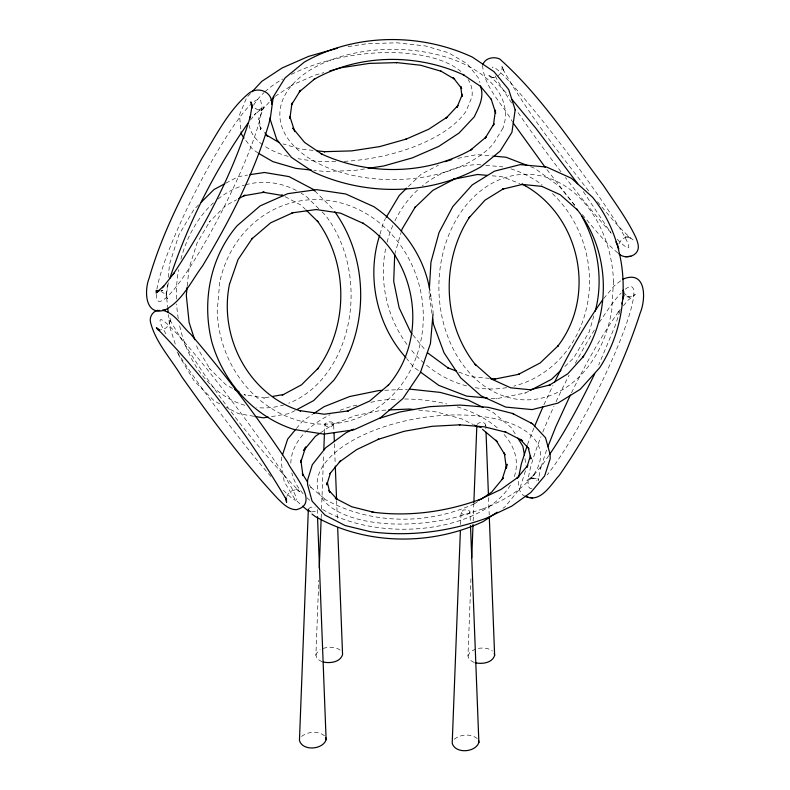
<?xml version="1.0" encoding="UTF-8"?>
<svg xmlns="http://www.w3.org/2000/svg" width="790" height="790" viewBox="0 0 790 790"><rect width="100%" height="100%" fill="white"/><g stroke="black" fill="none" stroke-linecap="round" stroke-linejoin="round"><path stroke-width="0.59" stroke-dasharray="3.95 2.96" d="M322.073 661.763L317.402 659.067L315.901 655.265L318.785 580.344M321.194 517.707L321.332 514.023M321.53 509.115L323.653 453.845M324.453 432.969L324.986 423.707L328.265 421.811L331.622 421.988L333.578 423.499L333.963 431.547M460.619 524.52L461.093 512.236L463.483 509.965L467.927 509.856L469.882 511.357L470.366 521.884M474.138 662.534L469.467 659.828L467.966 656.026L471.038 576.196M473.161 520.926L473.822 503.734M429.069 293.534L429.217 291.125M432.959 314.548L433.167 312.129L430.915 297.623M167.5 284.568L166.414 295.391L167.658 307.409M168.231 277.349L169.554 264.117L178.856 234.966L193.678 209.903L198.675 204.788M187.25 285.921L189.027 268.225L197.095 242.925L209.962 221.18L209.212 222.069L225.802 205.568L236.536 199.791M482.581 65.382C483.934 87.107 502.529 103.855 512.631 122.154M168.349 282.741L166.265 295.104L166.127 292.656L167.48 298.729L165.228 294.147L160.982 291.342M380.039 234.136L383.703 221.516L385.569 218.395M394.704 254.449L401.063 232.546M593.843 315.891L589.182 331.968L573.619 358.028L563.576 367.755M333.676 424.151C332.57 427.538 325.757 428.012 324.789 424.368M315.901 655.265L316.504 653.261L320.207 649.726M485.544 425.583C486.087 421.455 478.75 421.653 477.051 424.467M469.981 512.019C468.875 515.406 462.061 515.88 461.093 512.236M467.966 656.026L470.03 652.135L475.116 649.192M281.852 456.995L281.082 461.39L284.222 481.801L294.877 499.142L301.642 505.403M525.488 470.781L519.702 488.862L504.929 506.933L502.983 508.246M527.473 444.651L533.991 427.805M546.571 449.994L540.38 469.082L540.933 467.068L538.158 480.597L538.108 478.187L538.336 480.626M620.012 310.855L615.282 325.421L598.721 364.941M286.839 496.456C288.33 491.666 293.841 488.901 298.63 490.165L295.351 489.178L299.687 491.676C249.601 440.484 206.338 381.886 170.028 320.177L170.946 322.488L169.82 317.58C171.321 323.298 166.759 329.637 160.795 329.736M618.926 243.863L621.602 239.489L626.115 237.03L623.784 237.227L628.702 236.753L626.342 236.951L628.86 237.346L633.155 240.022C619.488 228.982 608.675 214.91 597.349 201.588M543.875 404.786L552.941 385.451M571.486 392.828C585.43 364.338 600.874 336.471 619.321 310.618L618.086 312.168L620.377 309.413M599.215 322.419L610.887 305.375A112.802 16.235 -63.2 0 1 621.147 293.021M548.803 455.544L542.74 464.411L532.608 476.607L534.129 474.829L526.871 480.527L531.403 478.355L536.44 478.799L530.031 477.377L534.82 479.135L536.706 480.883M308.544 508.819L310.727 507.21L315.171 507.101M250.45 120.06L255.743 113.375L254.262 115.113L262.082 108.141L257.589 110.294L262.181 109.909L257.086 109.464L253.55 107.104M296.408 428.476L302.422 421.188L312.643 414.276M603.688 298.571L614.274 285.822L621.068 280.48M623.438 305.74L628.02 300.22L635.288 294.502L630.825 296.823L625.789 296.536L629.679 297.396L625.433 294.591L624.011 292.458M250.479 93.477L246.628 97.644L239.459 114.975L240.96 130.814M269.193 102.256L261.816 110.166L264.107 106.66L258.765 119.715L259.031 117.453L260.651 129.787L259.199 125.492L263.445 130.962M408.361 186.529L421.268 174.165L438.539 165.1M498.184 75.682C501.462 73.421 502.805 69.016 501.808 65.215L503.842 71.317L502.875 69.085C527.443 112.881 558.668 152.569 589.557 192.019M301.523 736.477C307.863 731.422 318.182 730.641 324.611 735.915M454.27 739.233C460.619 734.167 470.939 733.396 477.367 738.67M320.454 432.841L333.311 424.151L332.057 424.822L355.036 415.698L381.333 410.306L386.172 410.089M477.713 501.561L473.763 504.227L474.978 503.487C427.894 525.37 369.819 524.837 324.404 498.974L325.747 499.794L310.243 486.778L311.369 488.299L308.781 484.102M275.137 96.321L292.389 84.955L291.125 85.517L314.598 75.257L323.88 72.631M225.9 183.142L238.215 176.693L247.586 175.074M295.203 410.514L289.436 413.535L270.703 416.765M491.123 398.348L496.002 398.792L525.607 392.906L528.846 391.198M323.051 648.432C328.679 646.714 335.553 646.506 340.391 650.288M356.952 405.171L352.34 406.119A112.802 65.126 0 0 0 338.555 410.919M370.816 402.337L380.099 400.431A112.802 65.126 0 0 1 398.397 399.078M457.736 158.385L476.775 154.603L492.654 156.035M524.54 393.114L525.607 392.906M496.002 398.792L497.058 398.585M269.054 397.034L262.981 398.081L264.63 398.041L243.992 394.595L245.453 395.207L242.234 393.489M348.084 46.61L367.36 43.657L396.926 42.808L425.356 45.948L448.374 52.703L467.206 63.763L478.651 78.24L479.945 82.595M364.546 168.922L353.723 170.581L324.226 171.42L313.768 170.354M494.886 77.39L492.318 77.746L494.678 77.548L492.14 77.232L487.756 74.704L494.668 80.511L508.651 95.58M478.394 648.343C483.144 647.682 488.585 647.889 492.456 651.049M160.716 290.671L162.987 290.483L161.308 290.601M384.799 390.29L407.383 389.253M311.448 511.881L314.845 511.545L317.234 509.264L317.471 515.426M480.804 164.873L477.121 164.547A112.802 102.522 76.8 0 0 422.374 185.867M485.712 165.317L502.796 166.858M492.229 175.815L502.006 176.693L519.869 183.576M489.415 378.38L471.008 376.721L458.733 371.991M418.68 410.059L436.574 411.965L461.755 418.897L473.427 424.645M313.146 150.396L300.2 148.954L282.968 143.899M253.837 416.251L238.61 413.703L226.276 407.314M530.604 166.71L534.741 168.329L559.35 186.4L574.537 205.015M486.443 409.072L493.187 412.469L511.031 427.439L515.969 435.023M525.459 496.416C518.971 494.185 518.556 486.472 518.447 480.725M285.081 196.661L301.237 205.252L305.424 209.38M232.546 388.344L226.098 384.918L209.459 368.505L210.199 369.404L197.263 347.728L195.782 343.137M219.748 403.848L214.317 400.965L193.965 380.721L179.054 355.747L177.553 351.096M258.083 153.043L252.533 149.122L244.693 139.01M418.424 370.55L413.506 366.945L406.672 358.571M617.849 252.948C604.074 241.612 593.093 227.313 581.608 213.764M314.924 191.022L333.558 209.676M318.814 208.728L307.261 197.332A112.802 87.374 90 0 0 301.197 193.234M322.103 211.967L325.381 215.206A112.802 87.374 90 0 1 288.706 403.226M610.927 232.527L607.945 229.367A112.802 8.275 53 0 1 565.442 177.582M617.267 239.202L618.935 240.97A112.802 8.275 53 0 0 578.793 168.211A112.802 8.275 53 0 0 492.219 67.861M412.923 334.97L425.879 350.859M574.784 205.37L546.65 169.248M583.336 191.595L611.164 233.346M175.291 344.104L169.653 326.645L168.408 314.627M429.414 295.914L432.002 313.768M524.975 458.556L525.923 465.468M485.741 424.921L485.978 431.083M488.546 497.631L489.217 514.883M334.437 443.871L335.197 463.592M336.629 500.564L337.34 519.05M560.999 171.786A112.802 8.275 53 0 1 516.561 110.393M511.584 102.957A112.802 8.275 53 0 1 494.323 74.171M344.233 161.358A112.802 52.239 -9.1 0 0 466.11 111.143L471.936 96.923A112.802 52.239 -9.1 0 0 468.105 79.523M335.809 161.664A112.802 52.239 -9.1 0 1 298.028 158.662M288.231 156.381A112.802 52.239 -9.1 0 1 263.514 145.4M262.626 144.758A112.802 52.239 -9.1 0 1 249.215 125.383M253.56 105.307A112.802 52.239 -9.1 0 1 264.077 92.568M265.015 91.709A112.802 52.239 -9.1 0 1 282.771 78.97M291.352 74.349A112.802 52.239 -9.1 0 1 460.925 71.485M156.341 294.324A112.802 16.235 -63.2 0 0 207.77 237.622A112.802 16.235 -63.2 0 0 262.013 106.581L260.582 100.162A112.802 16.235 -63.2 0 0 252.405 102.957M156.884 289.249A112.802 16.235 -63.2 0 1 196.187 190.183A112.802 16.235 -63.2 0 1 251.497 103.767M504.079 434.54A112.802 65.126 0 0 1 513.944 477.644M510.35 485.169A112.802 65.126 0 0 1 321.708 508.908M309.749 500.248A112.802 65.126 0 0 1 307.093 497.848M303.123 493.72A112.802 65.126 0 0 1 291.836 472.914M290.819 463.167A112.802 65.126 0 0 1 305.384 432.1M306.253 431.231A112.802 65.126 0 0 1 330.082 414.74M404.559 399.009A112.802 65.126 0 0 1 446.814 403.976M457.291 406.86A112.802 65.126 0 0 1 498.362 428.802M506.686 387.643A112.802 102.522 76.8 0 1 473.714 387.436M466.604 385.875A112.802 102.522 76.8 0 1 425.04 363.973M424.102 363.163A112.802 102.522 76.8 0 1 409.921 348.321M406.969 344.47A112.802 102.522 76.8 0 1 385.974 246.984M387.08 242.273A112.802 102.522 76.8 0 1 392.887 225.308M394.931 220.844A112.802 102.522 76.8 0 1 418.749 188.968M510.873 168.833A112.802 102.522 76.8 0 1 542.039 184.791M552.447 193.57A112.802 102.522 76.8 0 1 587.207 305.039A112.802 102.522 76.8 0 1 513.875 386.113M625.285 289.219A112.802 16.235 -63.2 0 1 616.062 350.562A112.802 16.235 -63.2 0 1 547.124 474.958M531.887 488.536A112.802 16.235 -63.2 0 1 541.012 436.613M542.799 432.12A112.802 16.235 -63.2 0 1 553.958 406.287M556.061 401.745A112.802 16.235 -63.2 0 1 569.067 375.201M575.298 363.351A112.802 16.235 -63.2 0 1 594.396 330.013M283.353 490.156A112.802 8.275 53 0 0 279.384 467.897L266.013 448.019A112.802 8.275 53 0 0 183.892 341.468A112.802 8.275 53 0 0 166.275 334.545M270.931 476.518A112.802 8.275 53 0 1 176.921 351.777M244.781 405.25A112.802 87.374 90 0 1 179.389 324.562M178.273 318.607A112.802 87.374 90 0 1 176.624 303.953M176.407 299.035A112.802 87.374 90 0 1 178.599 269.726M180.93 259.13A112.802 87.374 90 0 1 213.478 202.862M218.03 199.001A112.802 87.374 90 0 1 244.416 185.127M245.591 184.791A112.802 87.374 90 0 1 297 190.834M284.212 404.786A112.802 87.374 90 0 1 256.72 407.571M613.514 281.043L611.746 310.401A112.802 87.374 90 0 1 473.763 377.245A112.802 87.374 90 0 1 485.159 187.546A112.802 87.374 90 0 1 613.514 281.043M219.719 282.267L217.201 311.309A112.802 102.522 76.8 0 0 367.232 413.891A112.802 102.522 76.8 0 0 383.476 226.236A112.802 102.522 76.8 0 0 219.719 282.267M502.983 128.039L493.138 144.066A112.802 65.126 0 0 1 303.735 154.544A112.802 65.126 0 0 1 367.34 51.004A112.802 65.126 0 0 1 502.983 128.039M482.868 508.928L455.721 517.351A112.802 52.239 -9.1 0 1 319.249 473.052A112.802 52.239 -9.1 0 1 494.629 418.641A112.802 52.239 -9.1 0 1 482.868 508.928"/><path stroke-width="1.19" d="M495.429 112.318L495.468 110.195L493.355 125.669L494.046 123.714L485.001 138.438L486.186 136.966L470.652 150.001L472.045 149.251C426.511 175.173 368.308 175.716 321.115 153.774L322.369 154.455L304.575 142.417L292.784 128.128L294.058 129.708M394.704 254.449L393.706 281.299L399.147 307.804L410.632 332.165L412.163 334.042M308.337 509.481L299.45 740.378C302.343 751.29 322.794 749.868 326.122 739.726L317.511 516.66M319.259 568.059L321.145 518.941M323.791 450.162L324.453 432.969M460.382 530.663L452.206 743.123C455.099 754.045 475.55 752.623 478.878 742.472L470.504 525.577M471.749 557.77L473.022 524.619M473.872 502.509L476.805 426.363M429.434 287.501L430.955 262.142L439.072 232.458L452.858 206.486L472.232 184.9L494.471 171.163L520.264 164.616L546.64 167.046L571.407 178.264L592.539 197.224C631.082 244.93 633.037 316.849 599.62 367.794L580.166 389.361L557.908 403.117L532.075 409.595L505.699 407.077L480.982 395.79L460.649 377.788L444.069 352.883L433.542 324.483L432.683 318.528M432.959 314.548L430.451 343.522L420.329 372.742L402.949 398.516L380.425 417.791L353.821 429.839L323.93 434.125L293.89 429.434C253.975 416.685 223.965 382.795 212.135 343.077C201.608 302.708 209.715 258.004 236.97 225.881L260.108 205.914L287.777 193.659L316.622 189.659L345.753 193.984L373.897 206.703C402.258 226.059 424.26 256.128 429.8 290.365M187.131 287.096L186.302 295.351L189.116 322.478L194.676 339.69M286.405 498.115L286.563 502.391L285.437 497.473M327.139 482.591L326.784 484.863L330.447 472.934M270.279 117.285L269.094 122.983C254.153 173.474 229.633 220.627 202.724 265.667C191.358 280.904 182.46 300.872 164.962 309.996C144.708 316.701 144.195 290.266 149.152 278.159C161.269 236.101 181.078 196.74 201.904 158.415C216.045 135.712 228.28 110.403 249.196 93.003C258.271 86.209 272.728 91.739 271.622 104.171M518.635 477.111L521.341 463.868L527.108 445.797M621.908 303.923L622.372 301.671M622.826 299.42L623.745 294.927M379.704 235.282C366.086 276.648 376.761 325.381 405.922 357.643M401.399 231.401L402.061 229.09L415.283 206.96L414.77 207.671L432.821 190.38L454.566 178.965L453.529 179.251L477.476 174.481L487.46 175.38M595.176 311.3C603.817 279.571 597.714 244.594 581.697 216.124M489.306 517.351L494.629 655.374C492.328 663.077 481.979 664.301 475.195 662.761M169.939 278.06C188.168 222.987 214.831 170.373 248.188 122.924M530.515 455.484L526.861 467.394L527.74 465.429L516.907 478.503L518.181 477.121L500.988 489.445L478.819 499.942L479.698 499.557C445.353 511.989 408.233 516.946 371.942 512.048L373.265 512.187L351.728 506.755L335.365 498.322L337.192 499.359L328.946 490.462M282.573 454.724L287.619 439.181L295.657 429.395M534.435 426.689L542.898 406.949M547.875 446.696L555.706 426.946L570.41 395M482.907 64.583C485.09 57.907 493.997 56.268 499.734 59.023C540.528 95.412 570.824 142.042 603.432 185.551C614.778 202.596 627.24 219.176 635.97 237.76C637.619 242.155 639.831 247.349 636.997 251.773C633.205 257.54 623.636 258.537 618.738 253.689M554.531 382.251C568.504 353.782 584.027 325.974 602.454 300.131M594.751 373.759C581.173 401.478 566.934 429.039 549.485 454.566M386.192 217.349L399.246 195.476L406.643 188.178M173.089 274.367C205.775 225.367 233.346 172.26 250.598 115.814L250.025 117.908L252.129 105.505L252.178 107.953L250.815 101.871L252.474 105.791M162.473 287.767L174.264 272.886M329.825 473.783L340.678 460.679L339.344 462.012L356.576 449.658L378.805 439.131L377.887 439.447L404.154 431.3L432.179 426.304L460.076 424.813L459.276 424.803L484.596 426.857L506.193 432.298M252.099 91.749L261.786 81.36L282.178 67.94L308.613 56.376L337.231 48.279M270.842 100.498L274.12 96.982M201.223 202.25L213.972 189.561L224.814 183.724M560.989 370.234L551.529 379.299L532.085 389.5M163.895 285.98L156.045 292.962L158.099 291.51M622.737 279.235C646.19 269.321 646.269 298.501 640.137 313.156C621.542 370.777 593.626 425.454 559.36 475.313C550.897 484.389 540.854 503.457 525.459 496.416L527.977 496.979M313.67 413.585L324.107 406.682L349.644 396.541L378.854 390.556L382.429 390.398M319.466 433.513L315.516 436.189L303.725 450.468L305.671 446.972L300.783 462.229L300.832 460.116L302.945 475.58L302.333 473.595L307.488 481.999M480.675 499.557L491.528 492.219L503.289 477.96L502.094 479.579L507.002 464.234L506.41 468.401L504.297 452.927L504.988 454.882L495.942 440.158L497.127 441.63L482.512 429.355M497.137 512.206L483.253 521.528C430.718 545.949 365.908 545.357 315.22 516.482L311.991 514.083M313.462 79.632L314.805 78.802L299.301 91.818L300.427 90.297L291.392 105.001L292.004 103.026L289.891 118.49L289.841 116.367L294.729 131.624M238.689 198.636L245.127 195.169L243.656 195.782L264.285 192.227L262.645 192.177L283.284 195.634L281.852 194.942M282.178 395.207L301.533 384.799L318.133 368.278L317.452 369.216C348.657 326.191 348.588 263.653 317.205 220.736L317.886 221.674L306.253 210.209M297.376 409.348L313.63 400.599L333.834 380.227C369.068 331.533 369.848 260.74 334.792 211.75M445.017 161.703L451.791 159.57M314.519 79.109C359.717 53.681 417.327 53.434 464.036 75.109L462.822 74.369L480.587 86.387L491.568 99.688M353.703 429.128L346.188 432.693L325.717 447.742L312.287 464.737L307.587 480.044L307.557 484.586L312.07 501.087L324.996 515.09L345.092 525.528L370.461 531.71C409.388 536.953 449.204 531.64 486.038 518.309L511.663 506.202L530.85 492.447L544.606 475.985L550.196 458.684L550.067 454.141L545.485 437.68L532.509 423.756L512.414 413.407L488.427 407.363L460.294 405.072L429.73 406.662L399.819 411.995L379.96 418.147M157.803 310.253C152.628 311.457 149.201 317.076 150.495 322.231C155.669 342.84 171.42 359.085 181.957 377.057C211.809 419.105 242.491 460.817 277.685 498.589C282.909 503.635 288.39 509.58 296.23 509.698C320.928 503.832 291.747 472.529 287.777 462.555C257.994 417.861 225.664 374.816 190.647 334.081C181.749 326.26 175.222 313.383 162.947 310.381M329.677 70.991L341.28 67.713L369.365 63.398L396.935 62.608L396.027 62.519L420.685 65.254L441.314 71.307M249.926 174.669L264.453 172.487L289.041 176.605L313.284 189.403L314.924 191.022M272.688 396.402L283.62 394.516M268.363 417.169L263.208 417.821L255.012 416.449M368.15 168.359L383.772 165.959L412.321 157.891L438.736 146.427L459.079 133.026L474.276 116.831C478.849 107.065 484.655 97.022 480.389 85.982M625.562 256.76L630.855 256.246M159.313 290.76L155.867 291.056L158.444 290.858M162.444 310.184L164.962 309.996M157.101 310.628L159.679 310.44M388.591 409.98L409.141 409.042L413.911 409.546M522.002 184.297L522.911 184.277L502.45 189.205L503.862 188.534L484.951 200.206L469.033 217.803L469.665 216.914C440.623 261.204 442.321 323.722 475.827 365.187L475.106 364.2L492.397 379.496L491.064 378.864L510.695 387.811L531.453 389.885L529.804 389.845L550.265 384.918L548.823 385.52L567.714 373.858L583.613 356.27L582.911 357.12C611.894 312.909 610.206 250.499 576.759 209.113L577.539 210.051L560.278 194.765L541.624 186.272M481.11 427.597L477.358 426.403M493.869 156.144L506.015 157.24L527.256 165.416M490.639 378.489L495.547 378.933L494.491 379.141L519.514 374.164L518.447 374.371L540.182 362.956L558.224 345.674L557.651 346.336C596.806 295.746 580.225 216.717 524.669 185.403L525.449 185.719L522.101 184.435M487.469 398.022L466.762 396.155L438.835 385.392L420.389 372.001M521.272 184.317L542.019 186.391M409.763 389.144L440.237 392.403L468.223 400.096L483.223 407.492M316.672 150.781L324.917 151.7L323.999 151.69L351.649 150.9L379.802 146.575L406.554 139.01L405.754 139.287L428.792 129.204L447.101 117.157L445.827 118.441L457.943 105.455L457.005 107.361L462.357 94.287L462.012 96.538L460.688 86.436M311.379 170.087L295.855 168.369L272.876 161.624L259.09 153.635M159.076 329.697L157.368 329.42L159.56 330.082M323.13 662C329.914 663.541 340.263 662.316 342.564 654.614L337.676 527.671M530.1 497.443L532.598 498.006M456.492 371.122L447.565 367.686L448.305 368.081L427.4 352.725M310.401 511.653L308.446 510.143M159.886 330.062L156.41 327.771C206.625 379.111 250.015 437.877 286.424 499.744L285.763 498.223M474.494 425.168L477.674 426.738M512.414 413.407L514.004 414.217M530.643 422.798L532.509 423.756M520.719 439.793L522.585 440.751L504.603 431.488M234.699 389.49L239.005 391.771M440.702 70.981L454.645 79.207L453.203 77.617L461.686 88.549L460.718 86.475M279.166 142.556L266.2 134.902L267.692 136.433L264.867 132.789M302.59 506.193L308.228 510.923M520.067 439.171L529.033 448.848M511.782 99.204L535.896 128.296L577.717 183.764M243.982 138.092L241.513 134.211L241.108 131.95M545.228 167.342L513.303 123.141M517.855 438.085L522.862 446.232L524.501 455.099M615.904 241.938L617.681 245.157M328.828 490.373L329.786 492.427L327.356 482.512M623.745 291.648L623.201 290.029L623.774 296.122M617.464 244.92L618.817 248.978M491.153 99.017L495.715 113.266M528.273 447.93L530.979 458.941L530.574 456.679M494.323 653.389L494.629 655.374M430.362 293.999L430.728 296.408M478.562 740.497L478.878 742.472M325.816 737.742L326.122 739.726M167.786 308.613L168.161 312.218M486.028 432.308L488.457 495.162M334.012 432.782L334.348 441.413M335.296 466.06L336.579 499.329M515.179 109.859L511.92 132.364L500.09 151.157L480.853 166.888C430.274 195.693 365.602 196.285 313.166 171.914L291.48 157.407L277.942 141.005L276.678 139.415L270.18 119.33L273.281 96.795L285.062 77.934L304.278 62.114C354.967 33.249 419.776 32.647 472.311 57.078L493.997 71.673L507.555 88.105L508.76 89.734L515.179 109.859M229.456 284.351C218.721 336.777 248.455 394.733 300.635 410.968L299.736 410.593L324.186 414.227L348.39 410.869L347.343 411.156L369.671 401.043L388.581 384.858L388.038 385.599C430.027 337.014 416.626 257.283 362.877 223.155L363.588 223.531L340.569 213.162L316.119 209.538L291.905 212.895L292.962 212.688L270.654 222.8L251.743 238.965L252.346 238.284L238.047 259.545L229.456 284.351"/></g></svg>
